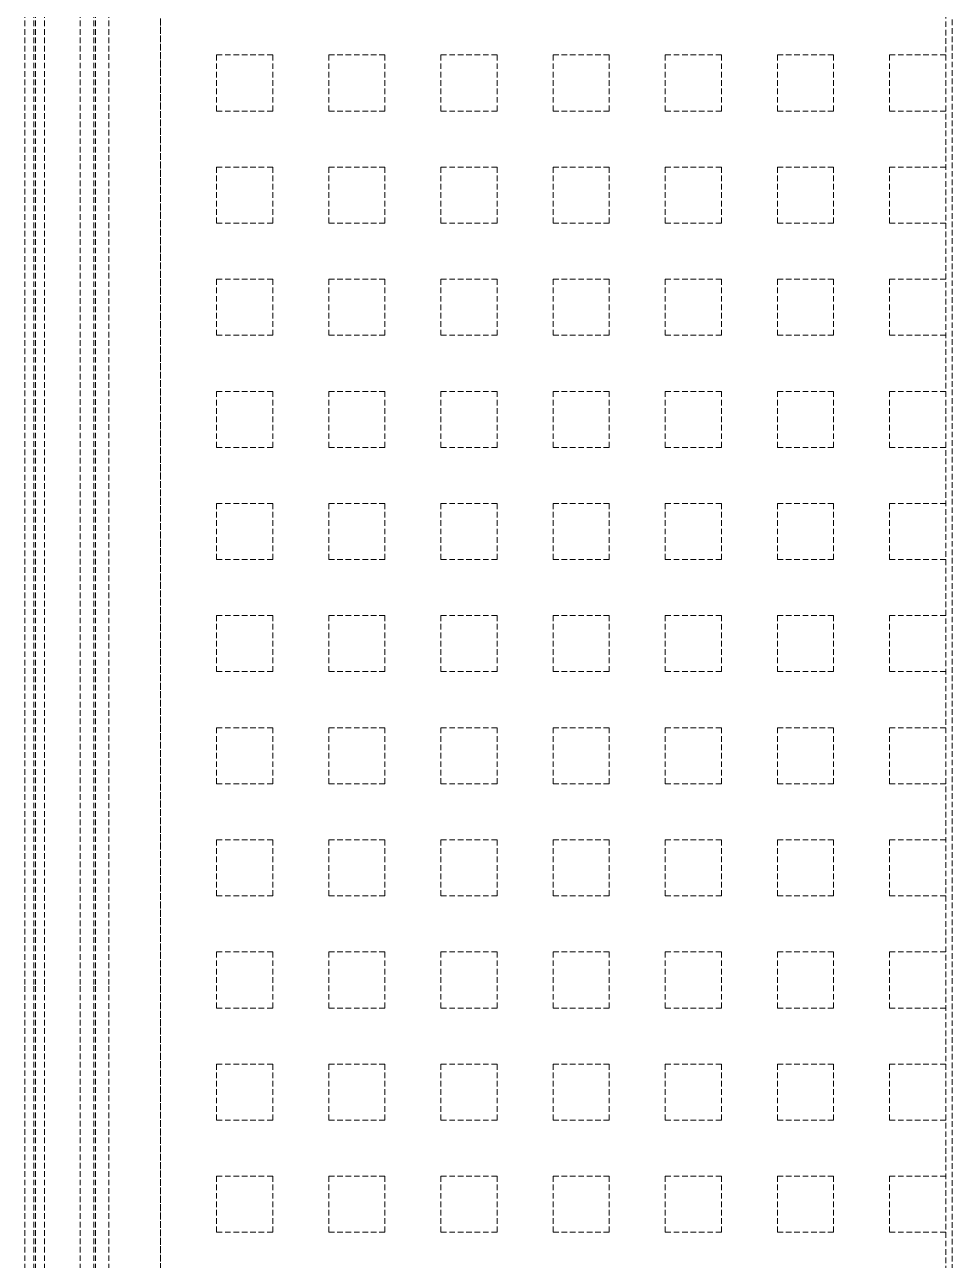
# Model space of a CAD drawing. Extents: x -1457 to 23780, y -2071 to 4205.
# Drawn here: x 4781.4 to 4822.8, y 998.8 to 1053.8 of the extents above; entities that cross this region are included whole.
import ezdxf

# ---------------------------------------------------------------- set-up
doc = ezdxf.new("R2010")
doc.units = 0
doc.header["$MEASUREMENT"] = 0
doc.linetypes.add('HIDDEN', pattern=[0.375, 0.25, -0.125])
doc.layers.add('M-TEFRIS2-015', color=129, linetype='Continuous', lineweight=9)

msp = doc.modelspace()

# ---------------------------------------------------------------- linework, layer by layer
at = {"layer": 'M-TEFRIS2-015', "linetype": 'HIDDEN', "lineweight": 0}
for p, q in [((4787.5, 320), (4787.5, 2034.619)), ((4787.5, 2034.319), (4787.5, 320)), ((4822.5, 285), (4822.5, 2034.319)), ((4822.793, 284.7), (4822.793, 2034.319)), ((4781.447, 1082.531), (4781.447, 1011.045)), ((4781.847, 1082.531), (4781.847, 1011.045)), ((4781.923, 1082.531), (4781.923, 1011.045)), ((4782.323, 1082.531), (4782.323, 1011.045)), ((4783.923, 1082.531), (4783.923, 1011.045)), ((4784.523, 1082.531), (4784.523, 1011.045)), ((4784.599, 1082.531), (4784.599, 1011.045)), ((4785.199, 1082.531), (4785.199, 1011.045)), ((4787.5, 1052.5), (4787.5, 1052.5)), ((4790, 1052.5), (4792.5, 1052.5)), ((4790, 1050), (4790, 1052.5)), ((4792.5, 1050), (4792.5, 1052.5)), ((4795, 1052.5), (4797.5, 1052.5)), ((4795, 1050), (4795, 1052.5)), ((4797.5, 1050), (4797.5, 1052.5)), ((4800, 1052.5), (4802.5, 1052.5)), ((4800, 1050), (4800, 1052.5)), ((4802.5, 1050), (4802.5, 1052.5)), ((4805, 1052.5), (4807.5, 1052.5)), ((4805, 1050), (4805, 1052.5)), ((4807.5, 1050), (4807.5, 1052.5)), ((4810, 1052.5), (4812.5, 1052.5)), ((4810, 1050), (4810, 1052.5)), ((4812.5, 1050), (4812.5, 1052.5)), ((4815, 1052.5), (4817.5, 1052.5)), ((4815, 1050), (4815, 1052.5)), ((4817.5, 1050), (4817.5, 1052.5)), ((4820, 1052.5), (4822.5, 1052.5)), ((4820, 1050), (4820, 1052.5)), ((4787.5, 1050), (4787.5, 1050)), ((4790, 1050), (4792.5, 1050)), ((4795, 1050), (4797.5, 1050)), ((4800, 1050), (4802.5, 1050)), ((4805, 1050), (4807.5, 1050)), ((4810, 1050), (4812.5, 1050)), ((4815, 1050), (4817.5, 1050)), ((4820, 1050), (4822.5, 1050)), ((4787.5, 1047.5), (4787.5, 1047.5)), ((4790, 1047.5), (4792.5, 1047.5)), ((4790, 1045), (4790, 1047.5)), ((4792.5, 1045), (4792.5, 1047.5)), ((4795, 1047.5), (4797.5, 1047.5)), ((4795, 1045), (4795, 1047.5)), ((4797.5, 1045), (4797.5, 1047.5)), ((4800, 1047.5), (4802.5, 1047.5)), ((4800, 1045), (4800, 1047.5)), ((4802.5, 1045), (4802.5, 1047.5)), ((4805, 1047.5), (4807.5, 1047.5)), ((4805, 1045), (4805, 1047.5)), ((4807.5, 1045), (4807.5, 1047.5)), ((4810, 1047.5), (4812.5, 1047.5)), ((4810, 1045), (4810, 1047.5)), ((4812.5, 1045), (4812.5, 1047.5)), ((4815, 1047.5), (4817.5, 1047.5)), ((4815, 1045), (4815, 1047.5)), ((4817.5, 1045), (4817.5, 1047.5)), ((4820, 1047.5), (4822.5, 1047.5)), ((4820, 1045), (4820, 1047.5)), ((4787.5, 1045), (4787.5, 1045)), ((4790, 1045), (4792.5, 1045)), ((4795, 1045), (4797.5, 1045)), ((4800, 1045), (4802.5, 1045)), ((4805, 1045), (4807.5, 1045)), ((4810, 1045), (4812.5, 1045)), ((4815, 1045), (4817.5, 1045)), ((4820, 1045), (4822.5, 1045)), ((4787.5, 1042.5), (4787.5, 1042.5)), ((4790, 1042.5), (4792.5, 1042.5)), ((4790, 1040), (4790, 1042.5)), ((4792.5, 1040), (4792.5, 1042.5)), ((4795, 1042.5), (4797.5, 1042.5)), ((4795, 1040), (4795, 1042.5)), ((4797.5, 1040), (4797.5, 1042.5)), ((4800, 1042.5), (4802.5, 1042.5)), ((4800, 1040), (4800, 1042.5)), ((4802.5, 1040), (4802.5, 1042.5)), ((4805, 1042.5), (4807.5, 1042.5)), ((4805, 1040), (4805, 1042.5)), ((4807.5, 1040), (4807.5, 1042.5)), ((4810, 1042.5), (4812.5, 1042.5)), ((4810, 1040), (4810, 1042.5)), ((4812.5, 1040), (4812.5, 1042.5)), ((4815, 1042.5), (4817.5, 1042.5)), ((4815, 1040), (4815, 1042.5)), ((4817.5, 1040), (4817.5, 1042.5)), ((4820, 1042.5), (4822.5, 1042.5)), ((4820, 1040), (4820, 1042.5)), ((4787.5, 1040), (4787.5, 1040)), ((4790, 1040), (4792.5, 1040)), ((4795, 1040), (4797.5, 1040)), ((4800, 1040), (4802.5, 1040)), ((4805, 1040), (4807.5, 1040)), ((4810, 1040), (4812.5, 1040)), ((4815, 1040), (4817.5, 1040)), ((4820, 1040), (4822.5, 1040)), ((4787.5, 1037.5), (4787.5, 1037.5)), ((4790, 1037.5), (4792.5, 1037.5)), ((4790, 1035), (4790, 1037.5)), ((4792.5, 1035), (4792.5, 1037.5)), ((4795, 1037.5), (4797.5, 1037.5)), ((4795, 1035), (4795, 1037.5)), ((4797.5, 1035), (4797.5, 1037.5)), ((4800, 1037.5), (4802.5, 1037.5)), ((4800, 1035), (4800, 1037.5)), ((4802.5, 1035), (4802.5, 1037.5)), ((4805, 1037.5), (4807.5, 1037.5)), ((4805, 1035), (4805, 1037.5)), ((4807.5, 1035), (4807.5, 1037.5)), ((4810, 1037.5), (4812.5, 1037.5)), ((4810, 1035), (4810, 1037.5)), ((4812.5, 1035), (4812.5, 1037.5)), ((4815, 1037.5), (4817.5, 1037.5)), ((4815, 1035), (4815, 1037.5)), ((4817.5, 1035), (4817.5, 1037.5)), ((4820, 1037.5), (4822.5, 1037.5)), ((4820, 1035), (4820, 1037.5)), ((4787.5, 1035), (4787.5, 1035)), ((4790, 1035), (4792.5, 1035)), ((4795, 1035), (4797.5, 1035)), ((4800, 1035), (4802.5, 1035)), ((4805, 1035), (4807.5, 1035)), ((4810, 1035), (4812.5, 1035)), ((4815, 1035), (4817.5, 1035)), ((4820, 1035), (4822.5, 1035)), ((4787.5, 1032.5), (4787.5, 1032.5)), ((4790, 1032.5), (4792.5, 1032.5)), ((4790, 1030), (4790, 1032.5)), ((4792.5, 1030), (4792.5, 1032.5)), ((4795, 1032.5), (4797.5, 1032.5)), ((4795, 1030), (4795, 1032.5)), ((4797.5, 1030), (4797.5, 1032.5)), ((4800, 1032.5), (4802.5, 1032.5)), ((4800, 1030), (4800, 1032.5)), ((4802.5, 1030), (4802.5, 1032.5)), ((4805, 1032.5), (4807.5, 1032.5)), ((4805, 1030), (4805, 1032.5)), ((4807.5, 1030), (4807.5, 1032.5)), ((4810, 1032.5), (4812.5, 1032.5)), ((4810, 1030), (4810, 1032.5)), ((4812.5, 1030), (4812.5, 1032.5)), ((4815, 1032.5), (4817.5, 1032.5)), ((4815, 1030), (4815, 1032.5)), ((4817.5, 1030), (4817.5, 1032.5)), ((4820, 1032.5), (4822.5, 1032.5)), ((4820, 1030), (4820, 1032.5)), ((4787.5, 1030), (4787.5, 1030)), ((4790, 1030), (4792.5, 1030)), ((4795, 1030), (4797.5, 1030)), ((4800, 1030), (4802.5, 1030)), ((4805, 1030), (4807.5, 1030)), ((4810, 1030), (4812.5, 1030)), ((4815, 1030), (4817.5, 1030)), ((4820, 1030), (4822.5, 1030)), ((4787.5, 1027.5), (4787.5, 1027.5)), ((4790, 1027.5), (4792.5, 1027.5)), ((4790, 1025), (4790, 1027.5)), ((4792.5, 1025), (4792.5, 1027.5)), ((4795, 1027.5), (4797.5, 1027.5)), ((4795, 1025), (4795, 1027.5)), ((4797.5, 1025), (4797.5, 1027.5)), ((4800, 1027.5), (4802.5, 1027.5)), ((4800, 1025), (4800, 1027.5)), ((4802.5, 1025), (4802.5, 1027.5)), ((4805, 1027.5), (4807.5, 1027.5)), ((4805, 1025), (4805, 1027.5)), ((4807.5, 1025), (4807.5, 1027.5)), ((4810, 1027.5), (4812.5, 1027.5)), ((4810, 1025), (4810, 1027.5)), ((4812.5, 1025), (4812.5, 1027.5)), ((4815, 1027.5), (4817.5, 1027.5)), ((4815, 1025), (4815, 1027.5)), ((4817.5, 1025), (4817.5, 1027.5)), ((4820, 1027.5), (4822.5, 1027.5)), ((4820, 1025), (4820, 1027.5)), ((4787.5, 1025), (4787.5, 1025)), ((4790, 1025), (4792.5, 1025)), ((4795, 1025), (4797.5, 1025)), ((4800, 1025), (4802.5, 1025)), ((4805, 1025), (4807.5, 1025)), ((4810, 1025), (4812.5, 1025)), ((4815, 1025), (4817.5, 1025)), ((4820, 1025), (4822.5, 1025)), ((4787.5, 1022.5), (4787.5, 1022.5)), ((4790, 1022.5), (4792.5, 1022.5)), ((4790, 1020), (4790, 1022.5)), ((4792.5, 1020), (4792.5, 1022.5)), ((4795, 1022.5), (4797.5, 1022.5)), ((4795, 1020), (4795, 1022.5)), ((4797.5, 1020), (4797.5, 1022.5)), ((4800, 1022.5), (4802.5, 1022.5)), ((4800, 1020), (4800, 1022.5)), ((4802.5, 1020), (4802.5, 1022.5)), ((4805, 1022.5), (4807.5, 1022.5)), ((4805, 1020), (4805, 1022.5)), ((4807.5, 1020), (4807.5, 1022.5)), ((4810, 1022.5), (4812.5, 1022.5)), ((4810, 1020), (4810, 1022.5)), ((4812.5, 1020), (4812.5, 1022.5)), ((4815, 1022.5), (4817.5, 1022.5)), ((4815, 1020), (4815, 1022.5)), ((4817.5, 1020), (4817.5, 1022.5)), ((4820, 1022.5), (4822.5, 1022.5)), ((4820, 1020), (4820, 1022.5)), ((4787.5, 1020), (4787.5, 1020)), ((4790, 1020), (4792.5, 1020)), ((4795, 1020), (4797.5, 1020)), ((4800, 1020), (4802.5, 1020)), ((4805, 1020), (4807.5, 1020)), ((4810, 1020), (4812.5, 1020)), ((4815, 1020), (4817.5, 1020)), ((4820, 1020), (4822.5, 1020)), ((4787.5, 1017.5), (4787.5, 1017.5)), ((4790, 1017.5), (4792.5, 1017.5)), ((4790, 1015), (4790, 1017.5)), ((4792.5, 1015), (4792.5, 1017.5)), ((4795, 1017.5), (4797.5, 1017.5)), ((4795, 1015), (4795, 1017.5)), ((4797.5, 1015), (4797.5, 1017.5)), ((4800, 1017.5), (4802.5, 1017.5)), ((4800, 1015), (4800, 1017.5)), ((4802.5, 1015), (4802.5, 1017.5)), ((4805, 1017.5), (4807.5, 1017.5)), ((4805, 1015), (4805, 1017.5)), ((4807.5, 1015), (4807.5, 1017.5)), ((4810, 1017.5), (4812.5, 1017.5)), ((4810, 1015), (4810, 1017.5)), ((4812.5, 1015), (4812.5, 1017.5)), ((4815, 1017.5), (4817.5, 1017.5)), ((4815, 1015), (4815, 1017.5)), ((4817.5, 1015), (4817.5, 1017.5)), ((4820, 1017.5), (4822.5, 1017.5)), ((4820, 1015), (4820, 1017.5)), ((4787.5, 1015), (4787.5, 1015)), ((4790, 1015), (4792.5, 1015)), ((4795, 1015), (4797.5, 1015)), ((4800, 1015), (4802.5, 1015)), ((4805, 1015), (4807.5, 1015)), ((4810, 1015), (4812.5, 1015)), ((4815, 1015), (4817.5, 1015)), ((4820, 1015), (4822.5, 1015)), ((4787.5, 1012.5), (4787.5, 1012.5)), ((4790, 1012.5), (4792.5, 1012.5)), ((4790, 1010), (4790, 1012.5)), ((4792.5, 1010), (4792.5, 1012.5)), ((4795, 1012.5), (4797.5, 1012.5)), ((4795, 1010), (4795, 1012.5)), ((4797.5, 1010), (4797.5, 1012.5)), ((4800, 1012.5), (4802.5, 1012.5)), ((4800, 1010), (4800, 1012.5)), ((4802.5, 1010), (4802.5, 1012.5)), ((4805, 1012.5), (4807.5, 1012.5)), ((4805, 1010), (4805, 1012.5)), ((4807.5, 1010), (4807.5, 1012.5)), ((4810, 1012.5), (4812.5, 1012.5)), ((4810, 1010), (4810, 1012.5)), ((4812.5, 1010), (4812.5, 1012.5)), ((4815, 1012.5), (4817.5, 1012.5)), ((4815, 1010), (4815, 1012.5)), ((4817.5, 1010), (4817.5, 1012.5)), ((4820, 1012.5), (4822.5, 1012.5)), ((4820, 1010), (4820, 1012.5)), ((4781.447, 852.469), (4781.447, 1011.045)), ((4781.847, 852.469), (4781.847, 1011.045)), ((4781.923, 852.469), (4781.923, 1011.045)), ((4782.323, 852.469), (4782.323, 1011.045)), ((4783.923, 852.469), (4783.923, 1011.045)), ((4784.523, 852.469), (4784.523, 1011.045)), ((4784.599, 852.469), (4784.599, 1011.045)), ((4785.199, 852.469), (4785.199, 1011.045)), ((4787.5, 1010), (4787.5, 1010)), ((4790, 1010), (4792.5, 1010)), ((4795, 1010), (4797.5, 1010)), ((4800, 1010), (4802.5, 1010)), ((4805, 1010), (4807.5, 1010)), ((4810, 1010), (4812.5, 1010)), ((4815, 1010), (4817.5, 1010)), ((4820, 1010), (4822.5, 1010)), ((4787.5, 1007.5), (4787.5, 1007.5)), ((4790, 1007.5), (4792.5, 1007.5)), ((4790, 1005), (4790, 1007.5)), ((4792.5, 1005), (4792.5, 1007.5)), ((4795, 1007.5), (4797.5, 1007.5)), ((4795, 1005), (4795, 1007.5)), ((4797.5, 1005), (4797.5, 1007.5)), ((4800, 1007.5), (4802.5, 1007.5)), ((4800, 1005), (4800, 1007.5)), ((4802.5, 1005), (4802.5, 1007.5)), ((4805, 1007.5), (4807.5, 1007.5)), ((4805, 1005), (4805, 1007.5)), ((4807.5, 1005), (4807.5, 1007.5)), ((4810, 1007.5), (4812.5, 1007.5)), ((4810, 1005), (4810, 1007.5)), ((4812.5, 1005), (4812.5, 1007.5)), ((4815, 1007.5), (4817.5, 1007.5)), ((4815, 1005), (4815, 1007.5)), ((4817.5, 1005), (4817.5, 1007.5)), ((4820, 1007.5), (4822.5, 1007.5)), ((4820, 1005), (4820, 1007.5)), ((4787.5, 1005), (4787.5, 1005)), ((4790, 1005), (4792.5, 1005)), ((4795, 1005), (4797.5, 1005)), ((4800, 1005), (4802.5, 1005)), ((4805, 1005), (4807.5, 1005)), ((4810, 1005), (4812.5, 1005)), ((4815, 1005), (4817.5, 1005)), ((4820, 1005), (4822.5, 1005)), ((4787.5, 1002.5), (4787.5, 1002.5)), ((4790, 1002.5), (4792.5, 1002.5)), ((4790, 1000), (4790, 1002.5)), ((4792.5, 1000), (4792.5, 1002.5)), ((4795, 1002.5), (4797.5, 1002.5)), ((4795, 1000), (4795, 1002.5)), ((4797.5, 1000), (4797.5, 1002.5)), ((4800, 1002.5), (4802.5, 1002.5)), ((4800, 1000), (4800, 1002.5)), ((4802.5, 1000), (4802.5, 1002.5)), ((4805, 1002.5), (4807.5, 1002.5)), ((4805, 1000), (4805, 1002.5)), ((4807.5, 1000), (4807.5, 1002.5)), ((4810, 1002.5), (4812.5, 1002.5)), ((4810, 1000), (4810, 1002.5)), ((4812.5, 1000), (4812.5, 1002.5)), ((4815, 1002.5), (4817.5, 1002.5)), ((4815, 1000), (4815, 1002.5)), ((4817.5, 1000), (4817.5, 1002.5)), ((4820, 1002.5), (4822.5, 1002.5)), ((4820, 1000), (4820, 1002.5)), ((4787.5, 1000), (4787.5, 1000)), ((4790, 1000), (4792.5, 1000)), ((4795, 1000), (4797.5, 1000)), ((4800, 1000), (4802.5, 1000)), ((4805, 1000), (4807.5, 1000)), ((4810, 1000), (4812.5, 1000)), ((4815, 1000), (4817.5, 1000)), ((4820, 1000), (4822.5, 1000))]:
    msp.add_line(p, q, dxfattribs=at)

doc.saveas('drawing.dxf')
